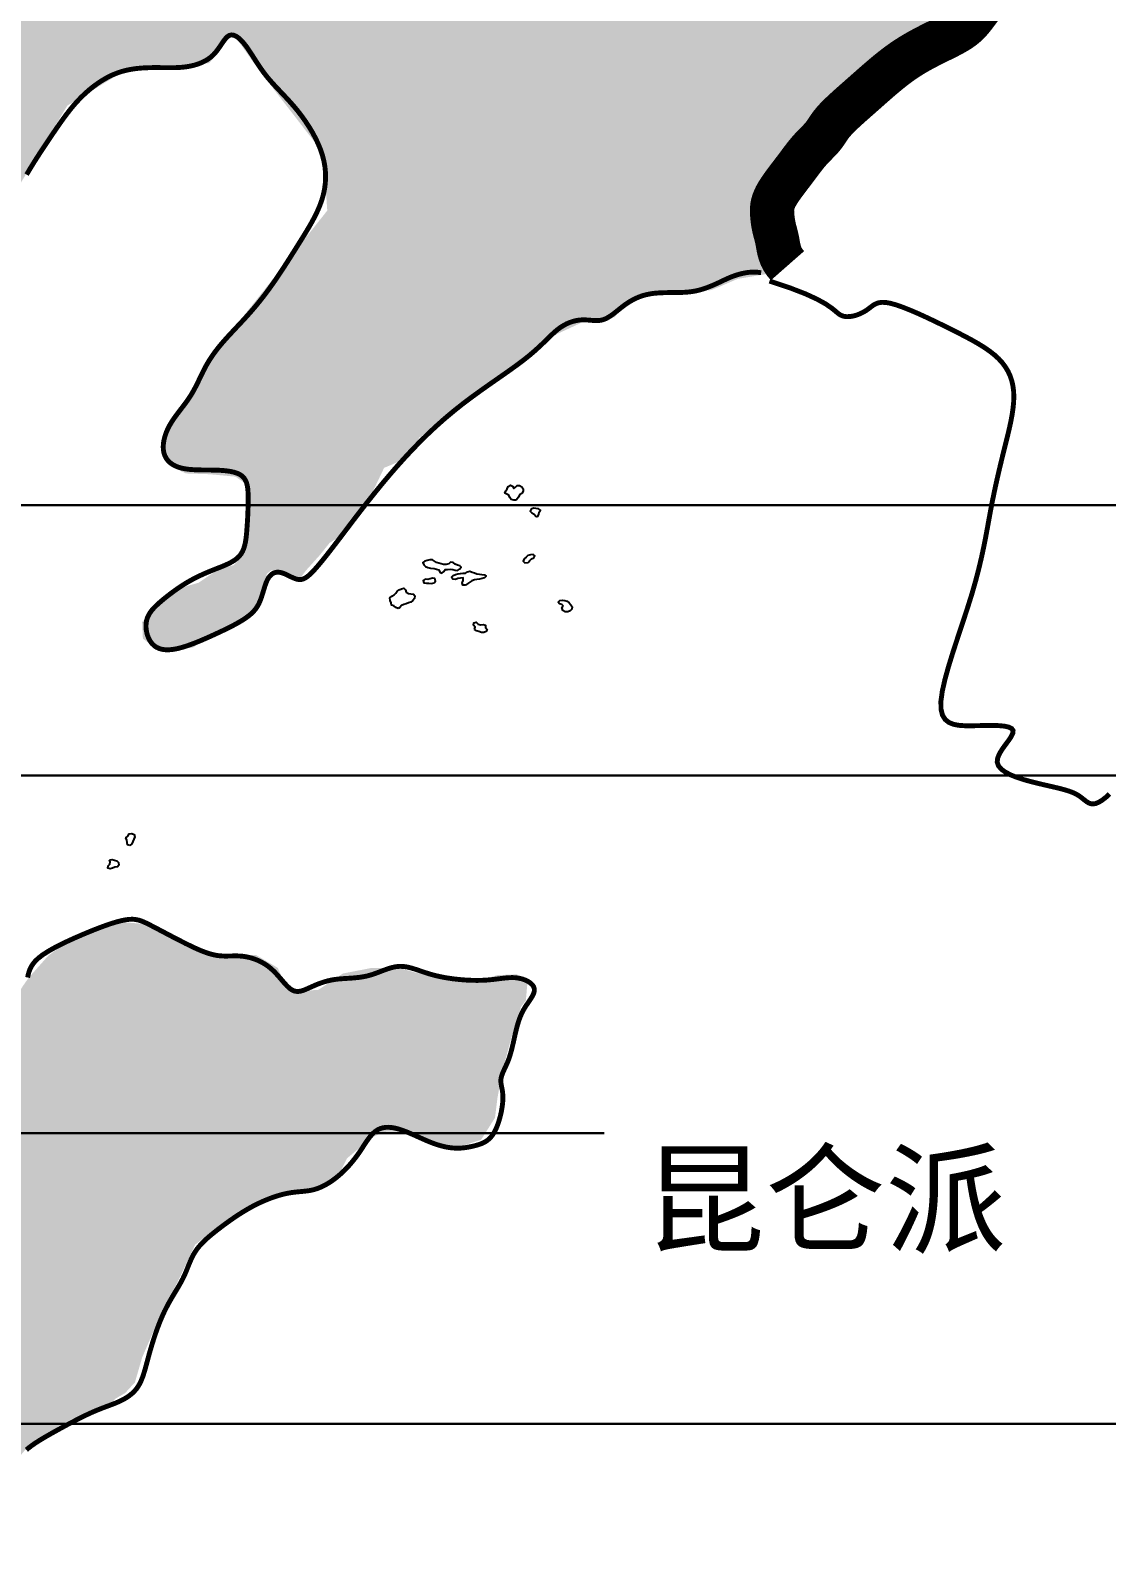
# Model space of a CAD drawing. Extents: x 13573007 to 22079938, y 2388446 to 8397471.
# Drawn here: x 20270555 to 20929256, y 5391292 to 6317948 of the extents above; entities that cross this region are included whole.
import ezdxf

# ---------------------------------------------------------------- set-up
doc = ezdxf.new("R2010")
doc.units = 0
doc.header["$MEASUREMENT"] = 0
for name, color, linetype in [('1东北综合经济区', 51, 'CONTINUOUS'), ('2北部沿海经济区', 53, 'CONTINUOUS'), ('BOUNDY', 13, 'CONTINUOUS'), ('注记', 7, 'CONTINUOUS'), ('海岸线', 5, 'CONTINUOUS')]:
    doc.layers.add(name, color=color, linetype=linetype)
doc.layers.add('wwu', color=250, linetype='CONTINUOUS', lineweight=30)
doc.styles.get("Standard").update_dxf_attribs({"font": 'simhei.ttf'})

msp = doc.modelspace()

# ---------------------------------------------------------------- hatches: boundary and pattern name
at = {"layer": '1东北综合经济区'}
msp.add_hatch(color=256, dxfattribs=at).paths.add_polyline_path([(20553703, 6737596), (20561458, 6710842), (20556204, 6689840), (20552702, 6687339), (20519432, 6658085), (20491665, 6629081), (20449235, 6622259), (20425042, 6614201), (20392784, 6600100), (20360491, 6568935), (20309055, 6540169), (20277826, 6523644), (20244453, 6503752), (20218123, 6485085), (20204651, 6468560), (20190568, 6445914), (20165729, 6414199), (20148629, 6419353), (20132704, 6459092), (20126102, 6474697), (20120130, 6489346), (20088917, 6502097), (20075889, 6490160), (20076975, 6452722), (20077246, 6425593), (20076253, 6410747), (20088887, 6378593), (20080473, 6350378), (20076944, 6340883), (20069616, 6320536), (20055773, 6295035), (20050611, 6281654), (20047682, 6272386), (20045729, 6264581), (20043288, 6255801), (20044753, 6243606), (20050611, 6236777), (20057446, 6233850), (20067210, 6225558), (20075510, 6219216), (20084298, 6213850), (20095039, 6209460), (20117008, 6206046), (20122378, 6205070), (20127261, 6191900), (20135072, 6177754), (20141419, 6166046), (20153624, 6151413), (20157041, 6146535), (20158018, 6134827), (20166317, 6118730), (20175105, 6124096), (20179499, 6128974), (20198539, 6138242), (20202445, 6145071), (20213186, 6149949), (20220509, 6156290), (20241990, 6175315), (20244431, 6181656), (20262983, 6221655), (20293253, 6271898), (20326939, 6292386), (20348909, 6295312), (20380038, 6297862), (20394684, 6315910), (20409819, 6294447), (20449852, 6242741), (20452293, 6207620), (20388337, 6127133), (20352644, 6069222), (20352644, 6057027), (20356061, 6052149), (20359479, 6049710), (20365825, 6046784), (20380472, 6046296), (20396095, 6044832), (20403906, 6039467), (20404394, 6027759), (20404394, 6015077), (20402930, 6004833), (20400977, 5997028), (20395118, 5990687), (20385842, 5988248), (20373637, 5979955), (20361920, 5976541), (20353620, 5969712), (20338973, 5955948), (20339461, 5945704), (20344832, 5941802), (20352643, 5939850), (20359966, 5938875), (20370219, 5940338), (20376077, 5944241), (20387794, 5949119), (20398047, 5956435), (20405858, 5962289), (20410252, 5967655), (20415134, 5979362), (20415134, 5985215), (20418064, 5987654), (20427340, 5985703), (20434663, 5981313), (20439057, 5987167), (20447845, 5996923), (20453703, 6004239), (20463467, 6010581), (20477785, 6030696), (20487061, 6050207), (20502196, 6056549), (20508543, 6068744), (20525630, 6079475), (20531489, 6084353), (20546135, 6098499), (20560293, 6106792), (20567616, 6114109), (20582263, 6124840), (20593003, 6132157), (20606673, 6138499), (20611555, 6140938), (20628155, 6142401), (20634501, 6151181), (20643777, 6156059), (20653541, 6156059), (20663306, 6156547), (20687228, 6158986), (20692110, 6160937), (20703339, 6165815), (20725530, 6169555), (20722688, 6180564), (20717358, 6201517), (20718779, 6212882), (20723043, 6226732), (20726951, 6232769), (20732992, 6240582), (20740453, 6251946), (20749691, 6259759), (20758929, 6269348), (20768167, 6280357), (20775449, 6287363), (20783266, 6291270), (20792149, 6296597), (20800321, 6304765), (20809558, 6311157), (20825192, 6320391), (20837627, 6326428), (20848286, 6337792), (20855037, 6342409), (20859301, 6348447), (20869605, 6358745), (20885949, 6371530), (20868331, 6389599), (20847337, 6416900), (20845642, 6421644), (20838859, 6431810), (20835806, 6443670), (20829702, 6452142), (20826310, 6455869), (20820884, 6468407), (20814779, 6476540), (20812066, 6483994), (20809353, 6490772), (20800874, 6498904), (20799857, 6501615), (20795417, 6524804), (20794739, 6534970), (20794739, 6544796), (20802200, 6558351), (20788295, 6560384), (20775407, 6562078), (20765538, 6584594), (20757060, 6609669), (20753668, 6618141), (20725858, 6660837), (20719054, 6678838), (20711550, 6698341), (20703055, 6709609), (20695249, 6707010), (20692647, 6700944), (20690537, 6693340), (20688535, 6685339), (20683032, 6678588), (20676028, 6670087), (20670098, 6666282), (20664271, 6672087), (20660268, 6676838), (20652752, 6693145), (20639005, 6716093), (20635753, 6717843), (20618927, 6722608), (20609987, 6725594), (20605735, 6727845), (20597245, 6737339), (20586973, 6750098), (20578165, 6753804), (20568624, 6745138), (20566890, 6731273), (20561686, 6720875), (20560957, 6709092), (20560707, 6703341), (20558456, 6694840)])
at = {"layer": '2北部沿海经济区'}
msp.add_hatch(color=256, dxfattribs=at).paths.add_polyline_path([(19932753, 5818237), (19933037, 5802572), (19926326, 5781329), (19916542, 5765949), (19910091, 5755167), (19903035, 5745293), (19893963, 5742472), (19885428, 5743652), (19862882, 5741850), (19849354, 5740949), (19832219, 5736444), (19819974, 5730583), (19809673, 5712114), (19801556, 5703104), (19793525, 5688920), (19779002, 5682528), (19758750, 5683327), (19750151, 5676071), (19750489, 5668278), (19750756, 5660554), (19747425, 5651631), (19730237, 5649633), (19720697, 5641671), (19712412, 5623702), (19708665, 5610292), (19705534, 5598859), (19703254, 5590468), (19693966, 5574953), (19688807, 5563859), (19684117, 5555891), (19667180, 5546315), (19657847, 5536495), (19648884, 5526011), (19638591, 5500428), (19643980, 5480228), (19643732, 5462514), (19639714, 5444542), (19653652, 5440888), (19670253, 5435115), (19658162, 5410251), (19656331, 5386411), (19682378, 5401673), (19705934, 5417052), (19731535, 5430523), (19745701, 5430402), (19744713, 5422458), (19740986, 5418955), (19732989, 5409843), (19727578, 5403535), (19717658, 5390920), (19708639, 5387316), (19683501, 5371373), (19678327, 5367899), (19666252, 5353976), (19659037, 5343163), (19652724, 5334152), (19641896, 5320049), (19631567, 5314213), (19620339, 5303216), (19610234, 5286158), (19601477, 5266183), (19598333, 5250696), (19605968, 5245758), (19624767, 5243142), (19637405, 5240372), (19664448, 5218813), (19679780, 5205297), (19683966, 5195596), (19694070, 5187291), (19716076, 5184149), (19745941, 5185047), (19759639, 5185271), (19781869, 5182354), (19800282, 5202554), (19804100, 5218713), (19809647, 5237736), (19812352, 5244043), (19818665, 5247648), (19825460, 5252237), (19836954, 5253314), (19842702, 5260854), (19833722, 5279523), (19826178, 5292807), (19830129, 5303578), (19841983, 5292089), (19866464, 5279186), (19875482, 5272878), (19880059, 5259776), (19888320, 5244338), (19898737, 5229259), (19908077, 5220642), (19917416, 5212025), (19931066, 5202690), (19940415, 5195385), (19962060, 5185473), (19978293, 5188176), (19990919, 5197187), (20004447, 5209802), (20011168, 5215256), (20027332, 5216693), (20040263, 5202331), (20056755, 5202593), (20068640, 5201972), (20072592, 5211307), (20075693, 5224219), (20083810, 5235032), (20099173, 5235721), (20112104, 5238234), (20117492, 5252237), (20122590, 5258461), (20123599, 5275215), (20128268, 5285268), (20150547, 5294504), (20169486, 5302614), (20171290, 5305317), (20214098, 5352804), (20218578, 5356783), (20219076, 5363747), (20220072, 5369219), (20220072, 5375188), (20224552, 5387623), (20233016, 5395085), (20239986, 5400059), (20244964, 5403541), (20253427, 5411997), (20253427, 5420950), (20255419, 5430899), (20260895, 5441345), (20267367, 5449303), (20275830, 5455770), (20290268, 5465221), (20297238, 5468703), (20310679, 5471687), (20319641, 5477159), (20322628, 5480641), (20328602, 5484123), (20334576, 5490589), (20339057, 5506009), (20349013, 5528891), (20362953, 5556746), (20371445, 5574883), (20379908, 5581350), (20396337, 5591298), (20403307, 5597267), (20414259, 5603236), (20421229, 5605723), (20455338, 5612233), (20459819, 5618699), (20464299, 5627653), (20470274, 5632627), (20479733, 5640586), (20484213, 5642575), (20488694, 5644068), (20502633, 5644068), (20523543, 5635114), (20533002, 5634617), (20546444, 5639093), (20554907, 5652524), (20556401, 5664462), (20559388, 5680877), (20564864, 5701271), (20568349, 5711936), (20570838, 5720392), (20573825, 5724372), (20574821, 5735813), (20568349, 5740289), (20556401, 5739792), (20544452, 5736310), (20527028, 5737305), (20506616, 5741284), (20496161, 5744269), (20479733, 5744269), (20461810, 5740787), (20446875, 5730838), (20433433, 5729843), (20426961, 5732828), (20421983, 5744269), (20408541, 5752227), (20400077, 5752227), (20388627, 5751233), (20372696, 5754714), (20360250, 5763171), (20345812, 5770632), (20328388, 5772124), (20317933, 5772124), (20304491, 5765160), (20293539, 5760684), (20281591, 5751730), (20269642, 5738300), (20266157, 5733325), (20258943, 5721785), (20249982, 5714324), (20237536, 5705371), (20232558, 5691443), (20227579, 5685971), (20219116, 5673038), (20212146, 5664085), (20201691, 5653141), (20191734, 5650157), (20171821, 5644685), (20152903, 5644188), (20139959, 5648665), (20126019, 5653141), (20117058, 5656623), (20110088, 5662095), (20101127, 5675028), (20093161, 5686966), (20092166, 5696914), (20093659, 5709350), (20097642, 5725765), (20101625, 5744667), (20101625, 5758595), (20099551, 5773214), (20091088, 5781670), (20080633, 5792613), (20068685, 5796095), (20045784, 5789628), (20031346, 5787141), (20014420, 5784157), (19997493, 5780177), (19983056, 5772219), (19974094, 5768737), (19971605, 5774706), (19970609, 5785649), (19969116, 5789628), (19966129, 5794603), (19962644, 5798582), (19956172, 5803556), (19952189, 5807536), (19942730, 5813007), (19933005, 5820505)])

# ---------------------------------------------------------------- linework, layer by layer
at = {"layer": 'BOUNDY', "linetype": 'Continuous', "ltscale": 5, "const_width": 27075, "flags": 128}
msp.add_lwpolyline([(20733957, 6173923), (20732350, 6175752), (20731086, 6177615), (20730113, 6179485), (20729382, 6181339), (20728842, 6183150), (20728443, 6184895), (20728134, 6186547), (20727866, 6188083), (20727596, 6189484), (20727320, 6190763), (20727042, 6191940), (20726764, 6193036), (20726491, 6194070), (20726226, 6195063), (20725974, 6196036), (20725737, 6197007), (20725519, 6197995), (20725320, 6199001), (20725141, 6200028), (20724981, 6201073), (20724840, 6202137), (20724719, 6203221), (20724616, 6204324), (20724531, 6205445), (20724470, 6206588), (20724454, 6207764), (20724508, 6208987), (20724658, 6210271), (20724931, 6211630), (20725352, 6213078), (20725947, 6214630), (20726743, 6216299), (20727753, 6218093), (20728949, 6219989), (20730292, 6221961), (20731740, 6223980), (20733254, 6226017), (20734793, 6228045), (20736319, 6230035), (20737790, 6231959), (20739176, 6233795), (20740482, 6235541), (20741722, 6237203), (20742911, 6238784), (20744062, 6240291), (20745190, 6241727), (20746309, 6243097), (20747433, 6244407), (20748572, 6245660), (20749716, 6246864), (20750851, 6248026), (20751963, 6249153), (20753036, 6250251), (20754058, 6251328), (20755013, 6252390), (20755888, 6253445), (20756677, 6254501), (20757414, 6255574), (20758145, 6256680), (20758913, 6257838), (20759761, 6259065), (20760735, 6260377), (20761877, 6261791), (20763232, 6263326), (20764833, 6264994), (20766665, 6266789), (20768702, 6268703), (20770920, 6270726), (20773292, 6272848), (20775792, 6275060), (20778397, 6277352), (20781078, 6279716), (20783815, 6282138), (20786598, 6284596), (20789419, 6287063), (20792273, 6289513), (20795153, 6291920), (20798053, 6294258), (20800965, 6296500), (20803884, 6298620), (20806802, 6300598), (20809707, 6302440), (20812587, 6304157), (20815427, 6305760), (20818216, 6307260), (20820940, 6308669), (20823587, 6309998), (20826144, 6311259), (20828599, 6312463), (20830946, 6313627), (20833182, 6314768), (20835302, 6315904), (20837302, 6317051), (20839178, 6318226), (20840926, 6319447), (20842542, 6320731), (20844024, 6322088), (20845385, 6323501), (20846642, 6324946), (20847809, 6326398), (20848902, 6327832), (20849938, 6329226), (20850931, 6330554), (20851898, 6331792)], dxfattribs=at)
at = {"layer": 'wwu', "color": 250}
msp.add_line((19430702, 6027462), (21493928, 6027462), dxfattribs=at)
at = {"layer": 'wwu', "color": 255}
for p, q in [((19624682, 5862037), (21493928, 5862037)), ((15643138, 5643174), (20621723, 5643174))]:
    msp.add_line(p, q, dxfattribs=at)
at = {"layer": 'wwu'}
msp.add_line((19870378, 5465210), (21493928, 5465210), dxfattribs=at)
at = {"layer": '海岸线', "const_width": 3000}
for points in [[(20268297, 6229659), (20270514, 6233391), (20272817, 6237132), (20275175, 6240852), (20277558, 6244523), (20279935, 6248116), (20282275, 6251603), (20284548, 6254955), (20286732, 6258149), (20288847, 6261193), (20290920, 6264097), (20292981, 6266874), (20295059, 6269537), (20297181, 6272097), (20299378, 6274567), (20301677, 6276960), (20304099, 6279281), (20306641, 6281514), (20309290, 6283637), (20312032, 6285626), (20314856, 6287460), (20317750, 6289116), (20320702, 6290572), (20323698, 6291804), (20326726, 6292799), (20329769, 6293575), (20332807, 6294159), (20335823, 6294577), (20338798, 6294855), (20341713, 6295022), (20344551, 6295102), (20347292, 6295123), (20349924, 6295109), (20352457, 6295082), (20354903, 6295059), (20357279, 6295060), (20359599, 6295102), (20361878, 6295205), (20364129, 6295387), (20366368, 6295667), (20368604, 6296062), (20370821, 6296583), (20372998, 6297240), (20375114, 6298043), (20377149, 6299002), (20379080, 6300126), (20380887, 6301425), (20382549, 6302908), (20384053, 6304572), (20385420, 6306348), (20386679, 6308155), (20387859, 6309912), (20388988, 6311537), (20390095, 6312949), (20391210, 6314065), (20392362, 6314805), (20393573, 6315106), (20394839, 6314988), (20396150, 6314489), (20397496, 6313648), (20398866, 6312504), (20400251, 6311096), (20401640, 6309463), (20403023, 6307644), (20404395, 6305675), (20405773, 6303578), (20407179, 6301376), (20408637, 6299087), (20410169, 6296733), (20411797, 6294333), (20413544, 6291909), (20415432, 6289481), (20417476, 6287063), (20419657, 6284638), (20421948, 6282184), (20424324, 6279680), (20426757, 6277101), (20429220, 6274427), (20431688, 6271633), (20434133, 6268699), (20436529, 6265608), (20438844, 6262379), (20441049, 6259035), (20443113, 6255601), (20445004, 6252101), (20446693, 6248560), (20448148, 6245003), (20449339, 6241454), (20450242, 6237934), (20450858, 6234447), (20451195, 6230992), (20451262, 6227570), (20451066, 6224181), (20450617, 6220824), (20449922, 6217501), (20448989, 6214210), (20447831, 6210951), (20446472, 6207720), (20444940, 6204515), (20443266, 6201329), (20441476, 6198160), (20439601, 6195004), (20437668, 6191855), (20435707, 6188711), (20433741, 6185570), (20431777, 6182440), (20429817, 6179336), (20427863, 6176268), (20425918, 6173249), (20423982, 6170292), (20422060, 6167408), (20420151, 6164610), (20418257, 6161907), (20416372, 6159292), (20414486, 6156754), (20412592, 6154284), (20410682, 6151872), (20408747, 6149506), (20406780, 6147177), (20404771, 6144875), (20402718, 6142592), (20400637, 6140329), (20398547, 6138091), (20396469, 6135881), (20394425, 6133704), (20392433, 6131564), (20390515, 6129465), (20388692, 6127411), (20386978, 6125403), (20385371, 6123429), (20383862, 6121476), (20382443, 6119530), (20381106, 6117575), (20379843, 6115597), (20378646, 6113583), (20377506, 6111518), (20376412, 6109391), (20375345, 6107212), (20374283, 6104991), (20373202, 6102742), (20372080, 6100477), (20370894, 6098207), (20369622, 6095946), (20368242, 6093705), (20366741, 6091493), (20365148, 6089306), (20363502, 6087135), (20361841, 6084972), (20360205, 6082809), (20358633, 6080639), (20357163, 6078451), (20355834, 6076240), (20354680, 6074000), (20353714, 6071750), (20352946, 6069513), (20352382, 6067311), (20352031, 6065165), (20351901, 6063100), (20352001, 6061137), (20352338, 6059299), (20352918, 6057605), (20353736, 6056060), (20354784, 6054667), (20356052, 6053427), (20357534, 6052342), (20359220, 6051416), (20361103, 6050649), (20363175, 6050043), (20365422, 6049597), (20367820, 6049287), (20370336, 6049088), (20372940, 6048973), (20375602, 6048916), (20378290, 6048889), (20380974, 6048866), (20383623, 6048820), (20386207, 6048727), (20388700, 6048567), (20391073, 6048320), (20393301, 6047969), (20395357, 6047495), (20397214, 6046880), (20398846, 6046106), (20400226, 6045153), (20401337, 6044009), (20402201, 6042678), (20402847, 6041171), (20403307, 6039499), (20403611, 6037671), (20403790, 6035698), (20403875, 6033589), (20403897, 6031356), (20403881, 6029011), (20403834, 6026577), (20403759, 6024081), (20403657, 6021548), (20403530, 6019005), (20403382, 6016478), (20403212, 6013993), (20403025, 6011576), (20402817, 6009249), (20402563, 6007024), (20402236, 6004907), (20401807, 6002906), (20401246, 6001028), (20400526, 5999279), (20399617, 5997668), (20398491, 5996201), (20397129, 5994881), (20395554, 5993692), (20393798, 5992612), (20391895, 5991621), (20389877, 5990698), (20387777, 5989821), (20385628, 5988970), (20383462, 5988123), (20381307, 5987262), (20379167, 5986377), (20377038, 5985458), (20374920, 5984499), (20372810, 5983491), (20370706, 5982425), (20368607, 5981294), (20366509, 5980090), (20364414, 5978807), (20362331, 5977456), (20360272, 5976052), (20358251, 5974610), (20356278, 5973143), (20354367, 5971665), (20352530, 5970192), (20350779, 5968737), (20349127, 5967310), (20347589, 5965896), (20346183, 5964479), (20344924, 5963039), (20343829, 5961559), (20342914, 5960019), (20342196, 5958401), (20341691, 5956687), (20341411, 5954869), (20341352, 5952979), (20341506, 5951060), (20341866, 5949156), (20342421, 5947308), (20343166, 5945562), (20344090, 5943958), (20345187, 5942541), (20346449, 5941346), (20347882, 5940382), (20349491, 5939652), (20351282, 5939157), (20353262, 5938899), (20355436, 5938881), (20357811, 5939104), (20360393, 5939571), (20363177, 5940277), (20366122, 5941187), (20369173, 5942261), (20372277, 5943457), (20375381, 5944736), (20378432, 5946055), (20381377, 5947375), (20384161, 5948653), (20386745, 5949859), (20389134, 5950995), (20391347, 5952073), (20393403, 5953107), (20395319, 5954108), (20397114, 5955088), (20398807, 5956060), (20400416, 5957036), (20401955, 5958030), (20403423, 5959058), (20404812, 5960140), (20406118, 5961293), (20407334, 5962536), (20408453, 5963888), (20409470, 5965367), (20410378, 5966991), (20411177, 5968767), (20411886, 5970658), (20412529, 5972615), (20413131, 5974588), (20413717, 5976528), (20414311, 5978387), (20414937, 5980114), (20415621, 5981661), (20416383, 5982988), (20417222, 5984090), (20418134, 5984971), (20419117, 5985634), (20420165, 5986085), (20421274, 5986327), (20422441, 5986365), (20423661, 5986202), (20424928, 5985850), (20426230, 5985351), (20427553, 5984753), (20428882, 5984106), (20430203, 5983460), (20431501, 5982862), (20432763, 5982363), (20433973, 5982011), (20435124, 5981848), (20436234, 5981888), (20437328, 5982136), (20438430, 5982600), (20439565, 5983285), (20440757, 5984196), (20442031, 5985341), (20443411, 5986726), (20444920, 5988357), (20446573, 5990243), (20448382, 5992396), (20450358, 5994825), (20452515, 5997540), (20454864, 6000552), (20457418, 6003872), (20460189, 6007508), (20463186, 6011464), (20466402, 6015708), (20469827, 6020202), (20473450, 6024907), (20477262, 6029784), (20481252, 6034794), (20485410, 6039898), (20489726, 6045057), (20494191, 6050235), (20498806, 6055407), (20503573, 6060551), (20508493, 6065643), (20513568, 6070662), (20518801, 6075585), (20524195, 6080388), (20529749, 6085051), (20535453, 6089553), (20541230, 6093887), (20546991, 6098049), (20552645, 6102035), (20558103, 6105841), (20563274, 6109463), (20568068, 6112897), (20572395, 6116138), (20576192, 6119183), (20579503, 6122029), (20582401, 6124675), (20584957, 6127119), (20587242, 6129357), (20589329, 6131389), (20591289, 6133213), (20593193, 6134825), (20595101, 6136226), (20597017, 6137423), (20598932, 6138423), (20600840, 6139234), (20602731, 6139866), (20604597, 6140326), (20606431, 6140622), (20608224, 6140762), (20609970, 6140762), (20611673, 6140667), (20613339, 6140526), (20614974, 6140391), (20616585, 6140314), (20618177, 6140345), (20619757, 6140535), (20621331, 6140937), (20622905, 6141585), (20624483, 6142452), (20626069, 6143494), (20627667, 6144670), (20629281, 6145936), (20630916, 6147249), (20632576, 6148566), (20634264, 6149844), (20635987, 6151047), (20637752, 6152161), (20639570, 6153181), (20641452, 6154101), (20643408, 6154915), (20645448, 6155616), (20647582, 6156198), (20649820, 6156655), (20652166, 6156987), (20654591, 6157209), (20657062, 6157346), (20659542, 6157419), (20661999, 6157452), (20664395, 6157466), (20666698, 6157484), (20668871, 6157528), (20670890, 6157618), (20672765, 6157758), (20674518, 6157946), (20676168, 6158183), (20677736, 6158470), (20679243, 6158806), (20680709, 6159191), (20682154, 6159625), (20683595, 6160106), (20685029, 6160629), (20686452, 6161184), (20687856, 6161764), (20689235, 6162360), (20690584, 6162965), (20691896, 6163569), (20693165, 6164166), (20694389, 6164747), (20695584, 6165312), (20696772, 6165860), (20697971, 6166392), (20699203, 6166908), (20700489, 6167407), (20701848, 6167890), (20703301, 6168357), (20704864, 6168803), (20706527, 6169211), (20708275, 6169557), (20710096, 6169819), (20711973, 6169975), (20713894, 6170002), (20715843, 6169877), (20717807, 6169579)], [(20268154, 5449349), (20269721, 5450645), (20271410, 5451922), (20273230, 5453196), (20275189, 5454479), (20277296, 5455787), (20279559, 5457134), (20281986, 5458535), (20284584, 5460002), (20287354, 5461545), (20290256, 5463138), (20293245, 5464752), (20296273, 5466355), (20299292, 5467918), (20302256, 5469409), (20305117, 5470798), (20307829, 5472053), (20310356, 5473155), (20312709, 5474122), (20314911, 5474982), (20316983, 5475764), (20318949, 5476498), (20320831, 5477211), (20322651, 5477932), (20324432, 5478690), (20326191, 5479511), (20327917, 5480412), (20329594, 5481407), (20331205, 5482510), (20332734, 5483736), (20334165, 5485100), (20335481, 5486615), (20336667, 5488295), (20337712, 5490153), (20338638, 5492187), (20339475, 5494392), (20340250, 5496766), (20340992, 5499303), (20341730, 5502000), (20342493, 5504852), (20343308, 5507856), (20344201, 5511001), (20345174, 5514255), (20346224, 5517578), (20347350, 5520932), (20348550, 5524278), (20349821, 5527577), (20351163, 5530790), (20352571, 5533878), (20354042, 5536811), (20355551, 5539597), (20357072, 5542252), (20358579, 5544793), (20360045, 5547235), (20361444, 5549596), (20362748, 5551891), (20363932, 5554136), (20364979, 5556346), (20365917, 5558519), (20366786, 5560651), (20367624, 5562738), (20368470, 5564775), (20369364, 5566760), (20370343, 5568687), (20371447, 5570553), (20372708, 5572356), (20374126, 5574108), (20375696, 5575824), (20377411, 5577517), (20379266, 5579201), (20381253, 5580892), (20383368, 5582604), (20385604, 5584350), (20387953, 5586139), (20390404, 5587957), (20392946, 5589784), (20395566, 5591598), (20398251, 5593379), (20400990, 5595107), (20403769, 5596761), (20406577, 5598322), (20409401, 5599770), (20412222, 5601100), (20415023, 5602306), (20417785, 5603386), (20420489, 5604335), (20423118, 5605149), (20425653, 5605824), (20428075, 5606355), (20430372, 5606746), (20432556, 5607029), (20434646, 5607242), (20436661, 5607425), (20438618, 5607615), (20440536, 5607853), (20442434, 5608177), (20444329, 5608625), (20446237, 5609229), (20448152, 5609987), (20450068, 5610888), (20451975, 5611922), (20453866, 5613079), (20455733, 5614348), (20457567, 5615719), (20459359, 5617183), (20461104, 5618729), (20462797, 5620349), (20464438, 5622034), (20466022, 5623776), (20467550, 5625568), (20469018, 5627400), (20470425, 5629265), (20471768, 5631155), (20473049, 5633057), (20474283, 5634945), (20475489, 5636788), (20476684, 5638555), (20477887, 5640216), (20479117, 5641740), (20480392, 5643096), (20481731, 5644253), (20483149, 5645187), (20484655, 5645896), (20486256, 5646383), (20487957, 5646654), (20489764, 5646712), (20491684, 5646562), (20493723, 5646206), (20495887, 5645650), (20498175, 5644904), (20500565, 5644002), (20503023, 5642986), (20505521, 5641896), (20508027, 5640773), (20510511, 5639658), (20512941, 5638592), (20515287, 5637617), (20517525, 5636764), (20519657, 5636037), (20521690, 5635428), (20523633, 5634931), (20525494, 5634542), (20527282, 5634252), (20529004, 5634056), (20530668, 5633949), (20532283, 5633923), (20533858, 5633973), (20535399, 5634093), (20536916, 5634276), (20538416, 5634517), (20539909, 5634809), (20541401, 5635145), (20542902, 5635521), (20544415, 5635937), (20545930, 5636428), (20547434, 5637036), (20548911, 5637802), (20550348, 5638769), (20551731, 5639979), (20553045, 5641473), (20554277, 5643294), (20555412, 5645462), (20556440, 5647915), (20557350, 5650568), (20558132, 5653338), (20558773, 5656141), (20559265, 5658893), (20559597, 5661509), (20559757, 5663907), (20559746, 5666022), (20559600, 5667879), (20559367, 5669521), (20559094, 5670992), (20558828, 5672336), (20558617, 5673596), (20558508, 5674818), (20558549, 5676045), (20558773, 5677315), (20559161, 5678635), (20559680, 5680009), (20560297, 5681437), (20560979, 5682924), (20561695, 5684469), (20562410, 5686076), (20563093, 5687746), (20563718, 5689481), (20564287, 5691275), (20564811, 5693122), (20565300, 5695016), (20565764, 5696951), (20566215, 5698921), (20566661, 5700920), (20567113, 5702941), (20567583, 5704978), (20568083, 5707020), (20568628, 5709059), (20569232, 5711084), (20569911, 5713083), (20570677, 5715049), (20571546, 5716969), (20572531, 5718833), (20573634, 5720634), (20574795, 5722370), (20575945, 5724040), (20577010, 5725644), (20577920, 5727183), (20578602, 5728657), (20578985, 5730065), (20578998, 5731408), (20578589, 5732682), (20577788, 5733872), (20576648, 5734959), (20575219, 5735926), (20573552, 5736754), (20571699, 5737425), (20569710, 5737919), (20567638, 5738219), (20565519, 5738316), (20563339, 5738243), (20561069, 5738044), (20558680, 5737761), (20556144, 5737436), (20553432, 5737114), (20550514, 5736837), (20547364, 5736648), (20543966, 5736582), (20540370, 5736645), (20536639, 5736835), (20532836, 5737150), (20529025, 5737587), (20525269, 5738146), (20521632, 5738823), (20518177, 5739617), (20514952, 5740516), (20511942, 5741472), (20509117, 5742429), (20506445, 5743328), (20503896, 5744112), (20501439, 5744725), (20499044, 5745108), (20496679, 5745205), (20494318, 5744979), (20491952, 5744477), (20489573, 5743765), (20487176, 5742913), (20484754, 5741987), (20482301, 5741054), (20479812, 5740184), (20477279, 5739442), (20474702, 5738878), (20472096, 5738473), (20469482, 5738186), (20466880, 5737979), (20464311, 5737813), (20461795, 5737649), (20459353, 5737448), (20457005, 5737171), (20454767, 5736789), (20452638, 5736309), (20450612, 5735747), (20448681, 5735119), (20446841, 5734442), (20445085, 5733733), (20443407, 5733007), (20441800, 5732281), (20440258, 5731576), (20438771, 5730933), (20437330, 5730396), (20435923, 5730011), (20434541, 5729822), (20433173, 5729875), (20431809, 5730214), (20430439, 5730884), (20429053, 5731912), (20427637, 5733247), (20426181, 5734820), (20424671, 5736560), (20423096, 5738399), (20421443, 5740266), (20419700, 5742092), (20417855, 5743808), (20415901, 5745355), (20413854, 5746725), (20411738, 5747918), (20409575, 5748938), (20407387, 5749786), (20405198, 5750464), (20403028, 5750973), (20400902, 5751318), (20398835, 5751505), (20396817, 5751571), (20394831, 5751560), (20392862, 5751514), (20390893, 5751476), (20388908, 5751489), (20386890, 5751597), (20384822, 5751841), (20382692, 5752257), (20380491, 5752840), (20378217, 5753579), (20375865, 5754461), (20373432, 5755474), (20370912, 5756606), (20368302, 5757844), (20365598, 5759177), (20362803, 5760588), (20359953, 5762053), (20357091, 5763542), (20354260, 5765027), (20351502, 5766480), (20348861, 5767870), (20346379, 5769171), (20344101, 5770354), (20342050, 5771392), (20340176, 5772272), (20338414, 5772985), (20336694, 5773519), (20334950, 5773866), (20333114, 5774013), (20331118, 5773952), (20328895, 5773672), (20326392, 5773168), (20323621, 5772453), (20320609, 5771545), (20317381, 5770463), (20313966, 5769226), (20310388, 5767852), (20306675, 5766359), (20302854, 5764765), (20298958, 5763089), (20295054, 5761346), (20291216, 5759549), (20287517, 5757714), (20284031, 5755854), (20280832, 5753983), (20277993, 5752117), (20275589, 5750269), (20273668, 5748452), (20272186, 5746670), (20271072, 5744924), (20270258, 5743218), (20269673, 5741552), (20269247, 5739930), (20268912, 5738352)]]:
    msp.add_lwpolyline(points, dxfattribs=at)
at = {"layer": '海岸线', "linetype": 'Continuous', "ltscale": 5, "const_width": 3000, "flags": 128}
msp.add_lwpolyline([(20722875, 6164501), (20735327, 6160379), (20744878, 6156689), (20751979, 6153432), (20757078, 6150608), (20760624, 6148217), (20763068, 6146260), (20764858, 6144738), (20766443, 6143650), (20768189, 6142989), (20770118, 6142716), (20772170, 6142783), (20774283, 6143142), (20776396, 6143746), (20778447, 6144547), (20780376, 6145498), (20782122, 6146551), (20783651, 6147654), (20785048, 6148740), (20786424, 6149738), (20787892, 6150576), (20789565, 6151183), (20791553, 6151487), (20793971, 6151418), (20796929, 6150903), (20800503, 6149896), (20804614, 6148450), (20809147, 6146644), (20813987, 6144556), (20819017, 6142264), (20824122, 6139847), (20829186, 6137381), (20834093, 6134946), (20838746, 6132603), (20843121, 6130341), (20847209, 6128133), (20851005, 6125953), (20854502, 6123773), (20857692, 6121565), (20860570, 6119303), (20863127, 6116960), (20865360, 6114511), (20867274, 6111946), (20868874, 6109259), (20870168, 6106443), (20871163, 6103491), (20871865, 6100396), (20872281, 6097152), (20872418, 6093751), (20872288, 6090190), (20871919, 6086480), (20871346, 6082634), (20870603, 6078665), (20869724, 6074587), (20868743, 6070415), (20867694, 6066161), (20866611, 6061838), (20865523, 6057457), (20864438, 6053008), (20863360, 6048477), (20862292, 6043852), (20861238, 6039117), (20860201, 6034260), (20859184, 6029267), (20858191, 6024124), (20857216, 6018811), (20856213, 6013281), (20855129, 6007479), (20853909, 6001350), (20852498, 5994841), (20850842, 5987896), (20848887, 5980462), (20846578, 5972484), (20843897, 5963957), (20840976, 5955068), (20837983, 5946056), (20835085, 5937158), (20832449, 5928612), (20830245, 5920655), (20828639, 5913524), (20827800, 5907458), (20827851, 5902628), (20828746, 5898946), (20830392, 5896260), (20832698, 5894415), (20835573, 5893259), (20838926, 5892638), (20842665, 5892399), (20846698, 5892388), (20850922, 5892468), (20855179, 5892555), (20859301, 5892582), (20863118, 5892482), (20866460, 5892187), (20869159, 5891630), (20871044, 5890743), (20871947, 5889459), (20871773, 5887736), (20870732, 5885636), (20869109, 5883248), (20867190, 5880662), (20865260, 5877964), (20863604, 5875245), (20862508, 5872591), (20862256, 5870093), (20863059, 5867821), (20864826, 5865776), (20867391, 5863941), (20870588, 5862300), (20874249, 5860835), (20878210, 5859532), (20882304, 5858372), (20886364, 5857340), (20890251, 5856416), (20893924, 5855572), (20897370, 5854779), (20900575, 5854004), (20903526, 5853219), (20906207, 5852392), (20908606, 5851493), (20910709, 5850491), (20912516, 5849376), (20914084, 5848211), (20915487, 5847079), (20916795, 5846063), (20918081, 5845247), (20919417, 5844712), (20920875, 5844544), (20922527, 5844823), (20924420, 5845612), (20926504, 5846882), (20928705, 5848584), (20930947, 5850668)], dxfattribs=at)
at = {"layer": '海岸线', "color": 5}
for points in [[(20567946, 6030383), (20566387, 6030415), (20564922, 6030810), (20564105, 6032097), (20563473, 6033482), (20562132, 6034088), (20560853, 6034780), (20561600, 6036164), (20562447, 6037438), (20563081, 6038838), (20564431, 6039590), (20565692, 6038904), (20566433, 6037556), (20567483, 6038413), (20568483, 6039436), (20569972, 6039502), (20571308, 6038611), (20572260, 6037393), (20572067, 6035865), (20571259, 6034578), (20570011, 6033699), (20569306, 6032309), (20567946, 6030383)], [(20581002, 6020283), (20581703, 6021595), (20581984, 6023027), (20582725, 6024262), (20581500, 6025084), (20580016, 6025397), (20578487, 6025569), (20577071, 6024989), (20576406, 6023762), (20577437, 6022679), (20578795, 6021870), (20579843, 6020726), (20581002, 6020283)], [(20575161, 5992312), (20576163, 5993475), (20577260, 5994462), (20578619, 5995138), (20579361, 5996438), (20578214, 5997211), (20576583, 5997021), (20575045, 5996633), (20573911, 5995570), (20572762, 5994524), (20572168, 5993097), (20573087, 5992000), (20575161, 5992312)], [(20517624, 5988721), (20519076, 5988288), (20520547, 5987843), (20521083, 5986400), (20522450, 5985855), (20523694, 5986740), (20524462, 5988034), (20525962, 5988097), (20527550, 5988175), (20529070, 5987996), (20530519, 5987548), (20531945, 5987403), (20533196, 5988264), (20534245, 5989482), (20533444, 5990338), (20531976, 5990709), (20530577, 5991342), (20529307, 5992202), (20527798, 5992488), (20526585, 5991544), (20525099, 5991066), (20523501, 5990997), (20522064, 5991488), (20520587, 5991825), (20519169, 5992387), (20517933, 5993107), (20516660, 5993959), (20515064, 5993875), (20513509, 5993534), (20511950, 5993203), (20510765, 5992310), (20511429, 5990919), (20512490, 5989773), (20513896, 5989154), (20515368, 5988799), (20517624, 5988721)], [(20536804, 5978444), (20535254, 5978519), (20534864, 5979938), (20535413, 5981360), (20535353, 5982854), (20533758, 5982791), (20532200, 5982453), (20530722, 5981971), (20529169, 5982079), (20528252, 5983327), (20529294, 5984292), (20530715, 5984862), (20532210, 5985304), (20533730, 5985517), (20535357, 5985743), (20536841, 5985813), (20538158, 5986562), (20539587, 5986915), (20541026, 5986430), (20542451, 5985897), (20543896, 5985436), (20545397, 5985187), (20546892, 5984915), (20548412, 5984738), (20549528, 5984002), (20548549, 5982896), (20547073, 5982422), (20545511, 5982095), (20543875, 5981895), (20542290, 5981609), (20540833, 5981100), (20539542, 5980307), (20538313, 5979409), (20536804, 5978444)], [(20517704, 5979752), (20518524, 5980964), (20518192, 5982417), (20516679, 5982734), (20515289, 5982300), (20513730, 5981947), (20512172, 5982033), (20510894, 5981331), (20511369, 5979847), (20512916, 5979737), (20514469, 5979684), (20515992, 5979516), (20517704, 5979752)], [(20495756, 5964216), (20494323, 5964748), (20493089, 5965715), (20491623, 5966216), (20491364, 5967669), (20490871, 5969073), (20490673, 5970695), (20491833, 5971749), (20493164, 5972474), (20494257, 5973479), (20495018, 5974780), (20496269, 5975642), (20497718, 5976163), (20499184, 5976671), (20500074, 5975648), (20500632, 5974219), (20501965, 5973314), (20503464, 5973055), (20504998, 5972929), (20505842, 5971846), (20505655, 5970317), (20504681, 5969007), (20503448, 5968114), (20502029, 5967541), (20500538, 5967093), (20499039, 5966657), (20497712, 5965927), (20496629, 5964774), (20495756, 5964216)], [(20596800, 5965526), (20595881, 5966664), (20594388, 5966945), (20593504, 5968000), (20594561, 5969088), (20596185, 5969331), (20597704, 5969135), (20599160, 5968688), (20600293, 5967588), (20601250, 5966392), (20602215, 5965197), (20602032, 5963667), (20600887, 5962683), (20599457, 5962118), (20597887, 5962156), (20596506, 5962874), (20595739, 5964789), (20596800, 5965526)], [(20542436, 5951261), (20542755, 5952756), (20541862, 5953995), (20542053, 5955392), (20543461, 5955685), (20544661, 5954595), (20546140, 5954242), (20547732, 5954336), (20549216, 5953925), (20549094, 5952440), (20550185, 5951307), (20549607, 5950000), (20548133, 5949502), (20546571, 5949563), (20545118, 5949994), (20543666, 5950429), (20542436, 5951261)], [(20331504, 5819228), (20330012, 5819538), (20329812, 5820874), (20329581, 5822432), (20329104, 5823764), (20330200, 5824937), (20331140, 5826249), (20332697, 5826566), (20334063, 5825833), (20334611, 5824395), (20333983, 5822995), (20333337, 5821608), (20332676, 5820220), (20331504, 5819228)], [(20319121, 5810336), (20320598, 5810632), (20322019, 5810100), (20323474, 5809675), (20324549, 5808684), (20324668, 5807023), (20323842, 5805983), (20322320, 5805951), (20320959, 5805285), (20319514, 5804754), (20318035, 5805191), (20318248, 5806606), (20319272, 5807734), (20319467, 5809149), (20319121, 5810336)]]:
    msp.add_lwpolyline(points, dxfattribs=at)

# ---------------------------------------------------------------- texts
at = {"layer": '注记', "color": 255, "linetype": 'Continuous', "insert": (20646151, 5629693), "char_height": 54150, "width": 342756.23, "attachment_point": 1}
msp.add_mtext('昆仑派', dxfattribs=at)

doc.saveas('drawing.dxf')
